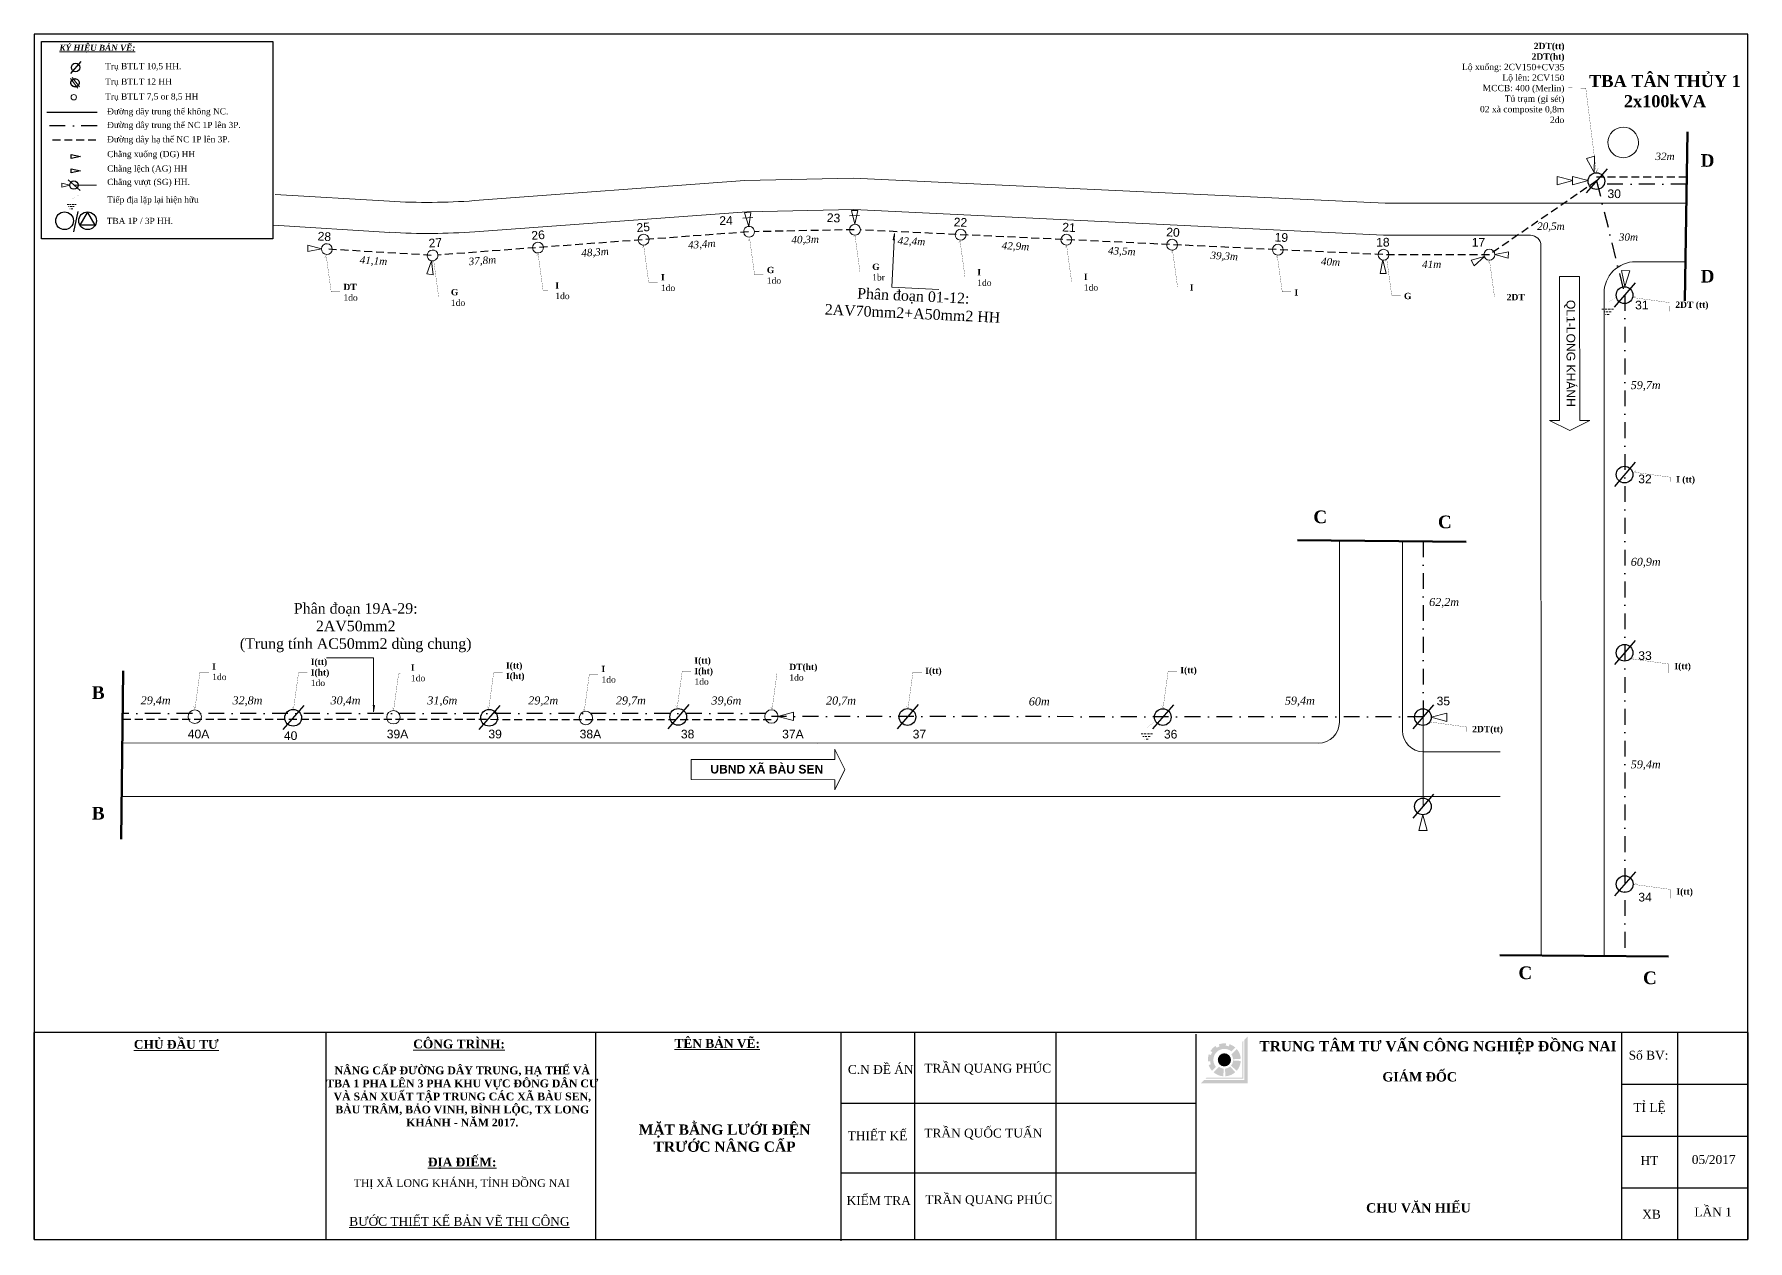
# Model space of a CAD drawing. Header units: metres. Extents: x 429925 to 893472, y 1245258 to 2552490.
# Drawn here: x 436289 to 437102, y 1260854 to 1261426 of the extents above; entities that cross this region are included whole.
import ezdxf

# ---------------------------------------------------------------- set-up
doc = ezdxf.new("R2010")
doc.units = ezdxf.units.M
doc.linetypes.add('DASHDOT', pattern=[1, 0.5, -0.25, 0, -0.25])
doc.linetypes.add('DASHED2', pattern=[0.375, 0.25, -0.125])
doc.layers.add('duong', color=2, linetype='Continuous', lineweight=15)
doc.layers.add('duong bao', color=3, linetype='Continuous', lineweight=13)
doc.layers.add('Khung ten', color=7, linetype='Continuous')
doc.layers.add('KHUNGBANVE', color=6, linetype='Continuous')
doc.styles.get("Standard").update_dxf_attribs({"font": 'arial.ttf'})
doc.styles.add('Unicode', font='times.ttf')

# ---------------------------------------------------------------- blocks, each defined once
blk = doc.blocks.new('A$C46BF4DDC')
at = {"color": 9, "linetype": 'Continuous'}
blk.add_line((9.91, 11.46), (0, 0), dxfattribs=at)
blk.add_lwpolyline([(0.89, 5.61, -1), (8.82, 5.61, -1)], format="xyb", close=True, dxfattribs=at)
blk = doc.blocks.new('A$C09F933AC')
at = {"color": 4, "linetype": 'Continuous', "lineweight": 18}
blk.add_line((0, 2.39), (4.71, 2.39), dxfattribs=at)
blk.add_lwpolyline([(2.25, 6.51), (0.75, 0), (3.73, 0), (2.25, 6.51)], dxfattribs=at)
blk = doc.blocks.new('A$C7B825D87')
at = {"layer": 'duong bao', "color": 1, "linetype": 'DASHED2', "lineweight": 20, "ltscale": 4}
for p, q in [((1.21, 2.48), (7.13, 2.48)), ((2.41, 1.31), (5.91, 1.31)), ((3.34, 0), (4.99, 0))]:
    blk.add_line(p, q, dxfattribs=at)
at = {"layer": 'duong bao', "color": 1, "linetype": 'DASHED2', "lineweight": 20, "ltscale": 4, "const_width": 0.0325}
blk.add_lwpolyline([(0.01, 8.11), (4.17, 5.43), (4.17, 2.48)], dxfattribs=at)
blk = doc.blocks.new('A$C6542344A')
at = {"color": 9, "linetype": 'Continuous'}
for p, q in [((7.5, 9.8), (0, 1.2)), ((8.7, 8.6), (1.3, 0))]:
    blk.add_line(p, q, dxfattribs=at)
for points in [[(0.3, 4.9, -1), (8.2, 4.9, -1)], [(4.3, 1, -1), (4.3, 8.9, -1)]]:
    blk.add_lwpolyline(points, format="xyb", close=True, dxfattribs=at)

msp = doc.modelspace()

# ---------------------------------------------------------------- hatches: boundary and pattern name
at = {"layer": 'duong bao', "lineweight": 50, "ltscale": 2}
h = msp.add_hatch(color=256, dxfattribs=at)
h.paths.add_polyline_path([(436307.81, 1261400.99, -1), (436308.58, 1261404.88, -1)], flags=17)
h.paths.add_polyline_path([(436308.58, 1261404.88, 1), (436307.81, 1261400.99, 1)], flags=17)
at = {"layer": 'Khung ten'}
h = msp.add_hatch(color=160, dxfattribs=at)
h.paths.add_polyline_path([(436864.46, 1260950.74), (436862.9, 1260949.17), (436862.9, 1260930.19), (436843.91, 1260930.19), (436842.35, 1260928.63), (436864.46, 1260928.63)])
h.paths.add_polyline_path([(436862.38, 1260948.65), (436861.85, 1260948.13), (436861.85, 1260931.23), (436844.95, 1260931.23), (436844.43, 1260930.71), (436862.38, 1260930.71)], flags=17)
for color, points in [(160, [(436858.55, 1260945.57, 0.10032), (436855.85, 1260947.11), (436855.53, 1260946.12, 0.055263), (436854.07, 1260946.43), (436854.17, 1260947.46, 0.110865), (436850.77, 1260947.04), (436851.12, 1260946.06, 0.055263), (436849.78, 1260945.41), (436849.22, 1260946.29, 0.110865), (436846.8, 1260943.87), (436847.68, 1260943.31, 0.055263), (436847.02, 1260941.97), (436846.04, 1260942.32, 0.110865), (436845.62, 1260938.92), (436846.66, 1260939.02, 0.055263), (436846.97, 1260937.56), (436845.98, 1260937.23, 0.10032), (436847.52, 1260934.53), (436849.37, 1260936.38, -0.904534), (436856.7, 1260943.72)]), (1, [(436856.53, 1260939.68, 1), (436850.28, 1260939.68, 1)])]:
    msp.add_hatch(color=color, dxfattribs=at).paths.add_polyline_path(points)
h = msp.add_hatch(color=104, dxfattribs=at)
h.paths.add_polyline_path([(436859.29, 1260944.83), (436856.7, 1260942.24, -0.149436), (436857.56, 1260939.96), (436861.2, 1260940.2, 0.16445)])
h.paths.add_polyline_path([(436861.2, 1260939.16), (436857.56, 1260939.4, -0.16445), (436856.54, 1260936.94), (436859.29, 1260934.53, 0.16445)])
h.paths.add_polyline_path([(436858.55, 1260933.8), (436856.15, 1260936.54, -0.16445), (436853.68, 1260935.52), (436853.93, 1260931.88, 0.16445)])
h.paths.add_polyline_path([(436852.88, 1260931.88), (436853.13, 1260935.52, -0.149436), (436850.85, 1260936.39), (436848.26, 1260933.8, 0.16445)])

# ---------------------------------------------------------------- linework, layer by layer
at = {"color": 1, "lineweight": 30, "ltscale": 15}
msp.add_line((436318.68, 1261388.94), (436294.84, 1261388.94), dxfattribs=at)
at = {"color": 1, "linetype": 'DASHDOT', "lineweight": 30, "ltscale": 15}
for p, q in [((436318.68, 1261382.48), (436294.84, 1261382.48)), ((437029.97, 1261356.45), (437043.33, 1261302.37)), ((437072.67, 1261354.92), (437029.97, 1261354.94)), ((437043.33, 1261302.37), (437043.4, 1260988.8)), ((436947.73, 1261185.54), (436947.71, 1261102.32)), ((436635.66, 1261103.84), (436330.83, 1261103.91)), ((436947.71, 1261102.32), (436638.55, 1261102.48))]:
    msp.add_line(p, q, dxfattribs=at)
at = {"color": 5, "linetype": 'DASHED2', "lineweight": 30, "ltscale": 15}
for p, q in [((436297.51, 1261375.97), (436318.71, 1261375.97)), ((437029.97, 1261356.45), (436979.11, 1261321.46)), ((437072.72, 1261358.22), (437029.97, 1261358.23)), ((436627.66, 1261332.27), (436480.34, 1261321.29)), ((436677.78, 1261333.29), (436630.55, 1261332.35)), ((436928.52, 1261321.47), (436680.74, 1261333.18)), ((436477.19, 1261321.13), (436427.65, 1261324.1)), ((436979.11, 1261321.46), (436929.1, 1261321.45)), ((436638.42, 1261100.95), (436330.8, 1261101.03))]:
    msp.add_line(p, q, dxfattribs=at)
at = {"color": 4, "linetype": 'Continuous', "lineweight": 18}
for p, q in [((436497.71, 1261347.07), (436625.85, 1261356.63)), ((436625.85, 1261356.63), (436677.29, 1261357.71)), ((436677.29, 1261357.71), (436929.68, 1261345.86)), ((436403.19, 1261350.03), (436457.45, 1261346.78)), ((436929.68, 1261345.86), (437072.53, 1261345.9)), ((436497.83, 1261332.31), (436626.95, 1261341.82)), ((436626.95, 1261341.82), (436677.59, 1261342.82)), ((436677.59, 1261342.82), (436928.96, 1261330.75)), ((436402.29, 1261335.42), (436457.57, 1261332.05)), ((436928.96, 1261330.75), (436998.58, 1261330.69)), ((437003.58, 1261325.7), (437003.66, 1260989.11)), ((437048.49, 1261318.12), (437072.11, 1261318.12)), ((436695.72, 1261305.98), (436718, 1261304.93)), ((437012.42, 1261311.17), (437012.44, 1261242.9)), ((437021.96, 1261242.91), (437021.94, 1261311.17)), ((437033.49, 1261303.12), (437033.56, 1260988.87)), ((437012.44, 1261242.9), (437007.67, 1261242.9)), ((437007.67, 1261242.9), (437017.2, 1261238.14)), ((437017.2, 1261238.14), (437026.72, 1261242.91)), ((437026.72, 1261242.91), (437021.96, 1261242.91)), ((436907.98, 1261185.87), (436907.96, 1261099.83)), ((436937.89, 1261185.62), (436937.87, 1261095.75)), ((436449.75, 1261130.31), (436427.45, 1261130.31)), ((436660.29, 1261089.9), (436330.67, 1261089.98)), ((436897.96, 1261089.83), (436330.67, 1261089.97)), ((436668.68, 1261087.07), (436668.68, 1261084.69)), ((436673.44, 1261077.3), (436668.68, 1261086.82)), ((436984.25, 1261085.73), (436947.87, 1261085.74)), ((436668.67, 1261067.77), (436673.44, 1261077.3)), ((436600.41, 1261072.55), (436668.68, 1261072.53)), ((436668.68, 1261072.53), (436668.67, 1261067.77)), ((436984.25, 1261064.5), (436330.36, 1261064.5))]:
    msp.add_line(p, q, dxfattribs=at)
at = {"color": 7, "linetype": 'Continuous'}
msp.add_line((436309.59, 1261342), (436307.51, 1261332.23), dxfattribs=at)
at = {"color": 9, "linetype": 'Continuous'}
msp.add_lwpolyline([(436288.86, 1260854.45), (437101.66, 1260854.45), (437101.66, 1261425.95), (436288.86, 1261425.95)], close=True, dxfattribs=at)
at = {"color": 7, "linetype": 'Continuous'}
for points in [[(436292.32, 1261422.61), (436402.03, 1261422.61), (436402.03, 1261329.03), (436292.32, 1261329.03)], [(436306.39, 1261369), (436310.78, 1261368.05), (436306.39, 1261367.1)], [(436306.39, 1261362.16), (436310.78, 1261361.21), (436306.39, 1261360.26)], [(436310.71, 1261335.48), (436314.17, 1261341.48), (436317.63, 1261335.48)]]:
    msp.add_lwpolyline(points, close=True, dxfattribs=at)
at = {"color": 9, "linetype": 'Continuous'}
for points in [[(436307.81, 1261400.99, -1), (436308.58, 1261404.88, -1)], [(436310.14, 1261402.55, -1), (436306.25, 1261403.32, -1)]]:
    msp.add_lwpolyline(points, format="xyb", close=True, dxfattribs=at)
at = {"color": 4, "linetype": 'Continuous', "lineweight": 18}
for points in [[(436306.31, 1261396.11, -1), (436308.89, 1261396.11, -1)], [(437035.35, 1261374.65, -1), (437049.85, 1261374.71, -1)], [(436675.58, 1261333.25, -1), (436680.74, 1261333.35, -1)], [(436575.33, 1261328.37, -1), (436580.47, 1261328.75, -1)], [(436625.39, 1261332.11, -1), (436630.54, 1261332.49, -1)], [(436725.73, 1261331.05, -1), (436730.89, 1261330.81, -1)], [(436775.88, 1261328.68, -1), (436781.04, 1261328.44, -1)], [(436826.03, 1261326.31, -1), (436831.18, 1261326.07, -1)], [(436425.08, 1261324.25, -1), (436430.23, 1261323.94, -1)], [(436475.2, 1261320.9, -1), (436480.34, 1261321.29, -1)], [(436525.26, 1261324.64, -1), (436530.41, 1261325.02, -1)], [(436876.18, 1261323.94, -1), (436881.33, 1261323.7, -1)], [(436926.32, 1261321.45, -1), (436931.48, 1261321.45, -1)], [(436976.53, 1261321.46, -1), (436981.69, 1261321.46, -1)], [(436368.2, 1261102.39, -1), (436361.8, 1261102.4, -1)], [(436462.43, 1261102.13, -1), (436456.03, 1261102.14, -1)], [(436553.72, 1261101.78, -1), (436547.33, 1261101.78, -1)], [(436641.75, 1261102.47, -1), (436635.36, 1261102.48, -1)]]:
    msp.add_lwpolyline(points, format="xyb", close=True, dxfattribs=at)
for points in [[(437028.88, 1261360.37), (437029.03, 1261368.09), (437025.16, 1261367.13)], [(436305.69, 1261354.44), (436301.96, 1261353.45), (436301.96, 1261355.44)], [(437018.72, 1261356.56), (437011.27, 1261358.55), (437011.27, 1261354.57)], [(437026.05, 1261356.56), (437018.59, 1261358.55), (437018.6, 1261354.57)], [(437043.42, 1261306.41), (437045.75, 1261313.77), (437041.77, 1261313.95)], [(437012.42, 1261311.17), (437012.44, 1261242.9), (437007.67, 1261242.9), (437017.2, 1261238.14), (437026.72, 1261242.91), (437021.96, 1261242.91), (437021.94, 1261311.17)], [(436641.63, 1261102.52), (436649.08, 1261104.51), (436649.08, 1261100.52)], [(436951.52, 1261102.11), (436958.97, 1261104.1), (436958.97, 1261100.11)], [(436600.41, 1261072.55), (436668.68, 1261072.53), (436668.67, 1261067.77), (436673.44, 1261077.3), (436668.68, 1261086.82), (436668.68, 1261082.06), (436600.42, 1261082.08)], [(436947.59, 1261055.87), (436949.58, 1261048.42), (436945.6, 1261048.42)]]:
    msp.add_lwpolyline(points, close=True, dxfattribs=at)
at = {"color": 7, "linetype": 'Continuous'}
for points in [[(436299.03, 1261337.52, -1), (436307.42, 1261337.55, -1)], [(436309.96, 1261337.52, -1), (436318.35, 1261337.55, -1)]]:
    msp.add_lwpolyline(points, format="xyb", close=True, dxfattribs=at)
at = {"color": 4, "linetype": 'Continuous', "lineweight": 18}
for points in [[(436697.12, 1261328.48), (436696.35, 1261328.52), (436696.93, 1261331.55), (436695.72, 1261305.98)], [(436425.14, 1261324.27), (436418.68, 1261325.96), (436418.59, 1261322.97), (436425.14, 1261324.27)], [(436976.87, 1261320.6), (436971.88, 1261316.16), (436970.44, 1261318.78), (436976.87, 1261320.6)], [(436981.63, 1261321.49), (436988.18, 1261322.78), (436988.09, 1261319.8), (436981.63, 1261321.49)], [(436477.37, 1261318.61), (436475.11, 1261312.32), (436478.08, 1261311.97), (436477.37, 1261318.61)], [(436928.62, 1261319.06), (436930.22, 1261312.58), (436927.23, 1261312.53), (436928.62, 1261319.06)], [(436449.42, 1261107.77), (436450.19, 1261107.77), (436449.75, 1261104.71), (436449.75, 1261130.31)]]:
    msp.add_lwpolyline(points, dxfattribs=at)
for centre, radius, start, end in [((436475.39, 1261646.24), 300, 266.57128, 274.26591), ((436475.79, 1261631.5), 300, 266.51814, 274.21277), ((436998.58, 1261325.69), 5, 0.01326, 89.96012), ((437048.49, 1261303.12), 15, 90.01326, 180.01326), ((436897.96, 1261099.83), 10, 269.98633, 359.98633), ((436947.87, 1261095.74), 10, 179.98633, 269.98633)]:
    msp.add_arc(centre, radius, start, end, dxfattribs=at)
at = {"layer": 'duong bao', "lineweight": 50, "ltscale": 2}
for p, q in [((437073.04, 1261379.63), (437071.83, 1261299.63)), ((436888.14, 1261186.03), (436968.13, 1261185.37)), ((436331.07, 1261124.21), (436330.12, 1261044.4)), ((436984.04, 1260989.26), (437064.03, 1260988.64))]:
    msp.add_line(p, q, dxfattribs=at)
at = {"layer": 'duong bao', "lineweight": 18, "ltscale": 2}
for p, q in [((436318.32, 1261354.39), (436307.73, 1261354.39)), ((436947.71, 1261102.32), (436947.7, 1261059.96))]:
    msp.add_line(p, q, dxfattribs=at)
at = {"layer": 'duong bao', "color": 4, "lineweight": 15, "ltscale": 2, "const_width": 0.1}
for points in [[(437030.75, 1261362.6), (437029.87, 1261360.3), (437024.84, 1261400.42), (437016.64, 1261400.54)], [(436627.51, 1261328.13), (436628.19, 1261329.15), (436630.55, 1261311.92), (436634.77, 1261311.9)], [(436677.48, 1261329.64), (436678.17, 1261330.67), (436680.52, 1261313.43), (436684.74, 1261313.42)], [(436727.33, 1261327.07), (436728.01, 1261328.09), (436730.37, 1261310.86), (436734.58, 1261310.85)], [(436426.66, 1261320.06), (436427.34, 1261321.08), (436429.7, 1261303.85), (436433.92, 1261303.83)], [(436527.18, 1261320.8), (436527.86, 1261321.82), (436530.22, 1261304.59), (436534.44, 1261304.57)], [(436577.28, 1261324.66), (436577.96, 1261325.68), (436580.32, 1261308.45), (436584.54, 1261308.43)], [(436777.89, 1261324.86), (436778.57, 1261325.88), (436780.93, 1261308.65), (436785.15, 1261308.63)], [(436828.15, 1261322.36), (436828.83, 1261323.38), (436831.19, 1261306.15), (436835.41, 1261306.13)], [(436877.81, 1261320.02), (436878.5, 1261321.04), (436880.86, 1261303.81), (436885.07, 1261303.79)], [(436929.75, 1261318.28), (436930.44, 1261319.3), (436932.79, 1261302.07), (436937.01, 1261302.06)], [(436477.65, 1261317.61), (436478.33, 1261318.64), (436480.69, 1261301.4), (436484.91, 1261301.39)], [(436978.48, 1261317.78), (436979.16, 1261318.8), (436981.52, 1261301.57), (436985.74, 1261301.56)], [(437048.29, 1261301.79), (437047.27, 1261301.11), (437064.5, 1261298.75), (437064.51, 1261294.54)], [(437048.7, 1261218.99), (437047.68, 1261218.31), (437064.91, 1261215.95), (437064.93, 1261211.73)], [(437047.88, 1261130.44), (437046.86, 1261129.75), (437064.09, 1261127.4), (437064.11, 1261123.18)], [(436364.42, 1261107.28), (436365.1, 1261106.26), (436367.46, 1261123.49), (436371.68, 1261123.51)], [(436411.17, 1261106.94), (436411.85, 1261105.92), (436414.21, 1261123.15), (436418.42, 1261123.16)], [(436458.67, 1261106.71), (436459.36, 1261105.69), (436461.72, 1261122.92), (436465.93, 1261122.94)], [(436503.77, 1261107.26), (436504.45, 1261106.24), (436506.81, 1261123.47), (436511.02, 1261123.49)], [(436549.09, 1261106.05), (436549.77, 1261105.03), (436552.13, 1261122.26), (436556.34, 1261122.27)], [(436593.16, 1261107.58), (436593.84, 1261106.55), (436596.2, 1261123.79), (436600.42, 1261123.8)], [(436638.18, 1261107.03), (436638.86, 1261106.01), (436641.22, 1261123.24), (436645.44, 1261123.25)], [(436702.64, 1261107.25), (436703.32, 1261106.22), (436705.68, 1261123.46), (436709.89, 1261123.47)], [(436823.67, 1261107.58), (436824.35, 1261106.55), (436826.71, 1261123.79), (436830.93, 1261123.8)], [(436951.93, 1261100.57), (436950.91, 1261099.89), (436968.14, 1261097.53), (436968.16, 1261093.31)], [(437048.83, 1261023.54), (437047.81, 1261022.86), (437065.04, 1261020.5), (437065.06, 1261016.28)]]:
    msp.add_lwpolyline(points, dxfattribs=at)
at = {"layer": 'KHUNGBANVE', "color": 2}
for p, q in [((436288.86, 1260854.45), (436288.86, 1260952.61)), ((437101.66, 1260952.61), (436288.86, 1260952.61)), ((436427.35, 1260854.9), (436427.35, 1260952.76)), ((436555.2, 1260854.45), (436555.2, 1260952.61)), ((436671.65, 1260853.93), (436671.65, 1260952.61)), ((436706.55, 1260854.15), (436706.55, 1260952.61)), ((436773.63, 1260854.45), (436773.63, 1260952.31)), ((436840.09, 1260854.45), (436840.09, 1260951.79)), ((437042.02, 1260854.23), (437042.02, 1260952.61)), ((437068.53, 1260854.23), (437068.53, 1260952.61)), ((437101.66, 1260952.61), (437101.66, 1260854.45)), ((437101.66, 1260928.02), (437042.02, 1260928.02)), ((436840.09, 1260918.97), (436671.65, 1260918.97)), ((437101.66, 1260903.42), (437042.02, 1260903.42)), ((436840.09, 1260885.91), (436671.65, 1260885.91)), ((437101.66, 1260878.83), (437042.02, 1260878.83)), ((436288.86, 1260854.45), (437101.66, 1260854.45))]:
    msp.add_line(p, q, dxfattribs=at)

# ---------------------------------------------------------------- block references
at = {"color": 4, "linetype": 'Continuous', "lineweight": 18, "yscale": 0.5, "zscale": 0.5}
for p, xscale, rotation in [((436306.03, 1261407.4), 0.5000000000041764, 359.9423113320694), ((436304.87, 1261356.87), 0.5000000000211088, 269.9863334116617)]:
    msp.add_blockref('A$C46BF4DDC', p, dxfattribs=dict(at, xscale=xscale, rotation=rotation))
at = {"color": 4, "linetype": 'Continuous', "lineweight": 18}
for p, rotation in [((437025.02, 1261350.72), 0.01326169984186067), ((437038.37, 1261296.64), 0.01326169984186067), ((437038.39, 1261211.56), 0.01326169984186067), ((437038.41, 1261127.09), 0.01326169984186067), ((436589.48, 1261096.68), 359.98633341114), ((436698.22, 1261096.65), 359.98633341114), ((436819.34, 1261096.62), 359.98633341114), ((436942.75, 1261096.59), 359.98633341114), ((436406.82, 1261096.28), 359.98633341114), ((436499.76, 1261096.26), 359.98633341114), ((436942.74, 1261054.23), 359.98633341114), ((437038.44, 1261017.41), 0.01326169984186067)]:
    msp.add_blockref('A$C46BF4DDC', p, dxfattribs=dict(at, rotation=rotation))
at = {"layer": 'duong bao', "lineweight": 50, "ltscale": 2, "xscale": 0.4999999999677948, "yscale": 0.5, "zscale": 0.5, "rotation": 78.73382310779768}
msp.add_blockref('A$C6542344A', (436310.19, 1261400.36), dxfattribs=at)
at = {"layer": 'duong bao', "lineweight": 50, "ltscale": 2, "xscale": -0.8000000000029104, "yscale": 0.7999999999883585, "zscale": 0.8}
msp.add_blockref('A$C7B825D87', (436309.78, 1261343.24), dxfattribs=at)
at = {"layer": 'duong bao', "lineweight": 50, "ltscale": 2}
for p, rotation in [((436629.45, 1261341.54), 184.8159426878879), ((436680.21, 1261342.44), 181.2548004022362)]:
    msp.add_blockref('A$C09F933AC', p, dxfattribs=dict(at, rotation=rotation))
at = {"layer": 'duong bao', "lineweight": 50, "ltscale": 2, "xscale": -1}
for p in [(437039.24, 1261293.08), (436820.59, 1261091.77)]:
    msp.add_blockref('A$C7B825D87', p, dxfattribs=at)

# ---------------------------------------------------------------- texts
at = {"color": 4, "linetype": 'Continuous', "lineweight": 18, "insert": (436318.78, 1261419.14), "char_height": 2.867, "width": 49.2057, "attachment_point": 5}
msp.add_mtext('\\C7;\\fTimes New Roman|b1|i1|;\\H2.8669647164643;\\LKÝ HIỆU BẢN VẼ\\l\\L:\\l', dxfattribs=at)
at = {"color": 4, "linetype": 'Continuous', "lineweight": 18}
for s, insert, char_height, width, attachment_point, rotation in [('{\\fTimes New Roman|b1|i0|c0|p18;\\C7;2DT(tt)\\P2DT(ht)\\P\\fTimes New Roman|b0|i0|c0|p18;Lộ xuống: 2CV150+CV35\\PLộ lên: 2CV150\\PMCCB: 400 (Merlin) \\PTủ trạm (gỉ sét)\\P02 xà composite 0,8m\\P2do}', (437014.71, 1261402.85), 3, 71.5508, 6, 359.82333), ('{\\fTimes New Roman|b1|i0|c0|p18;\\C7;TBA TÂN THỦY 1\\P2x100kVA}', (437062.4, 1261398.94), 5.7341, 87, 5, 0.01326), ('{\\fTimes New Roman|b0|i1|c0|p18;\\C7;32m}', (437062.43, 1261368.04), 3.5, 22.4014, 5, 0.01326), ('{\\fTimes New Roman|b1|i0|c0|p18;\\C7;D}', (437082.58, 1261366.11), 6, 22.4014, 5, 359.89343), ('{\\fArial Unicode MS|b0|i0|c0|p34;\\H1x;\\C7;30}', (437038.33, 1261350.32), 4.1093, 22.225, 5, 0.01326), ('{\\fArial Unicode MS|b0|i0|c0|p34;\\C7;25}', (436577.72, 1261334.45), 4.1093, 22.225, 5, 4.26591), ('{\\fArial Unicode MS|b0|i0|c0|p34;\\C7;24}', (436617.01, 1261337.66), 4.1093, 22.225, 5, 1.14647), ('{\\fArial Unicode MS|b0|i0|c0|p34;\\C7;23}', (436668.01, 1261338.87), 4.1093, 22.225, 5, 357.29353), ('{\\fArial Unicode MS|b0|i0|c0|p34;\\C7;22}', (436728.22, 1261336.83), 4.1093, 22.225, 5, 357.29353), ('{\\fArial Unicode MS|b0|i0|c0|p34;\\C7;21}', (436779.7, 1261334.4), 4.1093, 22.225, 5, 357.29353), ('{\\fTimes New Roman|b0|i1|c0|p18;\\C7;20,5m}', (437008.3, 1261334.56), 3.5, 22.4014, 5, 0.01326), ('{\\fArial Unicode MS|b0|i0|c0|p34;\\C7;28}', (436426.47, 1261330.07), 4.1093, 22.225, 5, 356.57128), ('{\\fArial Unicode MS|b0|i0|c0|p34;\\C7;27}', (436479.11, 1261327.1), 4.1093, 22.225, 5, 4.26591), ('{\\fArial Unicode MS|b0|i0|c0|p34;\\C7;26}', (436527.87, 1261330.73), 4.1093, 22.225, 5, 4.26591), ('{\\fTimes New Roman|b0|i1|c0|p18;\\C7;43,4m}', (436605.5, 1261326.04), 3.5, 22.4014, 5, 4.26591), ('{\\fTimes New Roman|b0|i1|c0|p18;\\C7;40,3m}', (436654.55, 1261328.26), 3.5, 22.4014, 5, 1.14647), ('{\\fTimes New Roman|b0|i1|c0|p18;\\C7;42,4m}', (436704.97, 1261327.46), 3.5, 22.4014, 5, 357.29353), ('{\\fTimes New Roman|b0|i1|c0|p18;\\C7;42,9m}', (436754.28, 1261325.13), 3.5, 22.4014, 5, 357.29353), ('{\\fArial Unicode MS|b0|i0|c0|p34;\\C7;20}', (436829.03, 1261332.06), 4.1093, 22.225, 5, 357.29353), ('{\\fArial Unicode MS|b0|i0|c0|p34;\\C7;19}', (436880.43, 1261329.63), 4.1093, 22.225, 5, 357.29353), ('{\\fArial Unicode MS|b0|i0|c0|p34;\\C7;18}', (436928.6, 1261327.34), 4.1093, 22.225, 5, 0.01326), ('{\\fArial Unicode MS|b0|i0|c0|p34;\\C7;17}', (436973.95, 1261327.35), 4.1093, 22.225, 5, 0.01326), ('{\\fTimes New Roman|b0|i1|c0|p18;\\C7;30m}', (437045.07, 1261329.78), 3.5, 22.4014, 5, 0.01326), ('{\\fTimes New Roman|b0|i1|c0|p18;\\C7;41,1m}', (436449.76, 1261318.2), 3.5, 22.4014, 5, 356.57128), ('{\\fTimes New Roman|b0|i1|c0|p18;\\C7;37,8m}', (436501.44, 1261318.28), 3.5, 22.4014, 5, 4.26591), ('{\\fTimes New Roman|b0|i1|c0|p18;\\C7;48,3m}', (436554.88, 1261322.27), 3.5, 22.4014, 5, 4.26591), ('{\\fTimes New Roman|b0|i1|c0|p18;\\C7;43,5m}', (436804.71, 1261322.75), 3.5, 22.4014, 5, 357.29353), ('{\\fTimes New Roman|b0|i1|c0|p18;\\C7;39,3m}', (436853.32, 1261320.45), 3.5, 22.4014, 5, 357.29353), ('{\\fTimes New Roman|b0|i1|c0|p18;\\C7;40m}', (436903.76, 1261318.07), 3.5, 22.4014, 5, 357.29353), ('{\\fTimes New Roman|b1|i0|c0|p18;\\C7;I\\P\\fTimes New Roman|b0|i0|c0|p18;1do}', (436586.12, 1261308.21), 3, 24.4669, 4, 359.90031), ('{\\fTimes New Roman|b1|i0|c0|p18;\\C7;G\\P\\fTimes New Roman|b0|i0|c0|p18;1do}', (436636.36, 1261311.68), 3, 24.4669, 4, 359.90031), ('{\\fTimes New Roman|b1|i0|c0|p18;\\C7;G\\P\\fTimes New Roman|b0|i0|c0|p18;1br}', (436686.33, 1261313.2), 3, 24.4669, 4, 359.90031), ('{\\fTimes New Roman|b1|i0|c0|p18;\\C7;I\\P\\fTimes New Roman|b0|i0|c0|p18;1do}', (436736.17, 1261310.63), 3, 24.4669, 4, 359.90031), ('{\\fTimes New Roman|b1|i0|c0|p18;\\C7;I\\P\\fTimes New Roman|b0|i0|c0|p18;1do}', (436786.74, 1261308.42), 3, 24.4669, 4, 359.90031), ('{\\fTimes New Roman|b0|i1|c0|p18;\\C7;41m}', (436951.73, 1261316.89), 3.5, 22.4014, 5, 0.01326), ('{\\fTimes New Roman|b1|i0|c0|p18;\\C7;D}', (437082.58, 1261311.25), 6, 22.4014, 5, 359.89343), ('{\\fTimes New Roman|b1|i0|c0|p18;\\C7;DT\\P\\fTimes New Roman|b0|i0|c0|p18;1do}', (436435.5, 1261303.62), 3, 24.4669, 4, 359.90031), ('{\\fTimes New Roman|b1|i0|c0|p18;\\C7;G\\P\\fTimes New Roman|b0|i0|c0|p18;1do}', (436486.5, 1261301.17), 3, 24.4669, 4, 359.90031), ('{\\fTimes New Roman|b1|i0|c0|p18;\\C7;I\\P\\fTimes New Roman|b0|i0|c0|p18;1do}', (436536.02, 1261304.36), 3, 24.4669, 4, 359.90031), ('{\\fTimes New Roman|b0|i0|c0|p18;\\C7;Phân đoạn 01-12:\\P2AV70mm2+A50mm2 HH}', (436705.66, 1261297.71), 5, 86.625, 5, 357.29353), ('{\\fTimes New Roman|b1|i0|c0|p18;\\C7;I}', (436836.99, 1261305.92), 3, 24.4669, 4, 359.90031), ('{\\fTimes New Roman|b1|i0|c0|p18;\\C7;I}', (436886.66, 1261303.58), 3, 24.4669, 4, 359.90031), ('{\\fTimes New Roman|b1|i0|c0|p18;\\C7;G}', (436938.6, 1261301.84), 3, 24.4669, 4, 359.90031), ('{\\fTimes New Roman|b1|i0|c0|p18;\\C7;2DT}', (436987.32, 1261301.34), 3, 24.4669, 4, 359.90031), ('\\C7;\\fArial Unicode MS|b0|i0|;\\H4.1092942200601;QL1-LONG KHÁNH', (437017.19, 1261274.65), 4.1093, 73.025, 5, 270.01326), ('{\\fArial Unicode MS|b0|i0|c0|p34;\\C7;31}', (437048.24, 1261297.53), 4.1093, 14.9029, 4, 0.01326), ('{\\fTimes New Roman|b1|i0|c0|p18;\\C7;2DT (tt)}', (437067.31, 1261297.25), 3, 24.4669, 4, 0.09969), ('{\\fTimes New Roman|b0|i1|c0|p18;\\C7;59,7m}', (437053.24, 1261259.17), 3.8, 22.4014, 5, 0.01326), ('{\\fArial Unicode MS|b0|i0|c0|p34;\\C7;32}', (437049.73, 1261215.09), 4.1093, 14.9029, 4, 0.01326), ('{\\fTimes New Roman|b1|i0|c0|p18;\\C7;I (tt)}', (437067.72, 1261214.45), 3, 24.4669, 4, 0.09969), ('{\\fTimes New Roman|b1|i0|c0|p18;\\C7;C}', (436898.89, 1261197.1), 6, 22.4014, 5, 359.89343), ('{\\fTimes New Roman|b1|i0|c0|p18;\\C7;C}', (436957.99, 1261194.7), 6, 22.4014, 5, 359.89343), ('{\\fTimes New Roman|b0|i1|c0|p18;\\C7;60,9m}', (437053.26, 1261175.38), 3.8, 22.4014, 5, 0.01326), ('{\\fTimes New Roman|b0|i1|c0|p18;\\C7;62,2m}', (436957.62, 1261156.32), 3.8, 22.4014, 5, 359.98633), ('{\\fTimes New Roman|b0|i0|c0|p18;\\C7;Phân đoạn 19A-29:\\P2AV50mm2\\P(Trung tính AC50mm2 dùng chung)}', (436441.33, 1261144.58), 5, 115.2718, 5, 359.98633), ('{\\fArial Unicode MS|b0|i0|c0|p34;\\C7;33}', (437049.75, 1261131.32), 4.1093, 14.9029, 4, 0.01326), ('{\\fTimes New Roman|b1|i0|c0|p18;\\C7;I\\P\\fTimes New Roman|b0|i0|c0|p18;1do}', (436373.26, 1261123.72), 3, 24.4669, 4, 0.09969), ('{\\fTimes New Roman|b1|i0|c0|p18;\\C7;I(tt)\\PI(ht)\\P\\fTimes New Roman|b0|i0|c0|p18;1do}', (436420.01, 1261123.38), 3, 24.4669, 4, 0.09969), ('{\\fTimes New Roman|b1|i0|c0|p18;\\C7;I\\P\\fTimes New Roman|b0|i0|c0|p18;1do}', (436467.52, 1261123.16), 3, 24.4669, 4, 0.09969), ('{\\fTimes New Roman|b1|i0|c0|p18;\\C7;I(tt)\\PI(ht)}', (436512.61, 1261123.7), 3, 24.4669, 4, 0.09969), ('{\\fTimes New Roman|b1|i0|c0|p18;\\C7;I\\P\\fTimes New Roman|b0|i0|c0|p18;1do}', (436557.93, 1261122.49), 3, 24.4669, 4, 0.09969), ('{\\fTimes New Roman|b1|i0|c0|p18;\\C7;I(tt)\\PI(ht)\\P\\fTimes New Roman|b0|i0|c0|p18;1do}', (436602, 1261124.02), 3, 24.4669, 4, 0.09969), ('{\\fTimes New Roman|b1|i0|c0|p18;\\C7;DT(ht)\\P\\fTimes New Roman|b0|i0|c0|p18;1do}', (436647.02, 1261123.47), 3, 24.4669, 4, 0.09969), ('{\\fTimes New Roman|b1|i0|c0|p18;\\C7;I(tt)}', (436711.48, 1261123.69), 3, 24.4669, 4, 0.09969), ('{\\fTimes New Roman|b1|i0|c0|p18;\\C7;I(tt)}', (436832.51, 1261124.02), 3, 24.4669, 4, 0.09969), ('{\\fTimes New Roman|b1|i0|c0|p18;\\C7;I(tt) }', (437066.9, 1261125.9), 3, 24.4669, 4, 0.09969), ('{\\fTimes New Roman|b1|i0|c0|p18;\\C7;B}', (436319.21, 1261113.79), 6, 22.4014, 5, 359.89343), ('{\\fTimes New Roman|b0|i1|c0|p18;\\C7;29,4m}', (436346.45, 1261109.7), 3.8, 22.4014, 5, 359.98633), ('{\\fTimes New Roman|b0|i1|c0|p18;\\C7;32,8m}', (436390, 1261109.69), 3.8, 22.4014, 5, 359.98633), ('{\\fTimes New Roman|b0|i1|c0|p18;\\C7;30,4m}', (436436.52, 1261109.68), 3.8, 22.4014, 5, 359.98633), ('{\\fTimes New Roman|b0|i1|c0|p18;\\C7;31,6m}', (436482.42, 1261109.67), 3.8, 22.4014, 5, 359.98633), ('{\\fTimes New Roman|b0|i1|c0|p18;\\C7;29,2m}', (436530.28, 1261109.65), 3.8, 22.4014, 5, 359.98633), ('{\\fTimes New Roman|b0|i1|c0|p18;\\C7;29,7m}', (436571.87, 1261109.64), 3.8, 22.4014, 5, 359.98633), ('{\\fTimes New Roman|b0|i1|c0|p18;\\C7;39,6m}', (436617.16, 1261109.63), 3.8, 22.4014, 5, 359.98633), ('{\\fTimes New Roman|b0|i1|c0|p18;\\C7;20,7m}', (436671.55, 1261109.62), 3.8, 22.4014, 5, 359.98633), ('{\\fTimes New Roman|b0|i1|c0|p18;\\C7;60m}', (436765.59, 1261109.6), 3.8, 22.4014, 5, 359.98633), ('{\\fTimes New Roman|b0|i1|c0|p18;\\C7;59,4m}', (436889.22, 1261109.57), 3.8, 22.4014, 5, 359.98633), ('{\\fArial Unicode MS|b0|i0|c0|p34;\\C7;35}', (436954.09, 1261109.8), 4.1093, 14.9029, 4, 359.98633), ('{\\fArial Unicode MS|b0|i0|c0|p34;\\C7;40A}', (436361.68, 1261094.18), 4.1093, 14.9029, 4, 359.98633), ('{\\fArial Unicode MS|b0|i0|c0|p34;\\C7;40}', (436410.47, 1261093.4), 4.1093, 22.225, 5, 359.98633), ('{\\fArial Unicode MS|b0|i0|c0|p34;\\C7;39A}', (436456.06, 1261094.16), 4.1093, 14.9029, 4, 359.98633), ('{\\fArial Unicode MS|b0|i0|c0|p34;\\C7;39}', (436504.28, 1261094.15), 4.1093, 14.9029, 4, 359.98633), ('{\\fArial Unicode MS|b0|i0|c0|p34;\\C7;38A}', (436547.57, 1261094.14), 4.1093, 14.9029, 4, 359.98633), ('{\\fArial Unicode MS|b0|i0|c0|p34;\\C7;38}', (436595.6, 1261094.13), 4.1093, 14.9029, 4, 359.98633), ('{\\fArial Unicode MS|b0|i0|c0|p34;\\C7;37A}', (436643.63, 1261094.12), 4.1093, 14.9029, 4, 359.98633), ('{\\fArial Unicode MS|b0|i0|c0|p34;\\C7;37}', (436705.55, 1261094.1), 4.1093, 14.9029, 4, 359.98633), ('{\\fArial Unicode MS|b0|i0|c0|p34;\\C7;36}', (436824.73, 1261094.07), 4.1093, 14.9029, 4, 359.98633), ('{\\fTimes New Roman|b1|i0|c0|p18;\\C7;2DT(tt)}', (436970.95, 1261096.03), 3, 24.4669, 4, 0.09969), ('{\\fArial Unicode MS|b1|i0|c0|p34;\\H1x;\\C7;UBND XÃ BÀU SEN}', (436636.34, 1261077.47), 4.1093, 73.025, 5, 359.98633), ('{\\fTimes New Roman|b0|i1|c0|p18;\\C7;59,4m}', (437053.28, 1261079.36), 3.8, 22.4014, 5, 0.01326), ('{\\fTimes New Roman|b1|i0|c0|p18;\\C7;B}', (436319.21, 1261056.6), 6, 22.4014, 5, 359.89343), ('{\\fArial Unicode MS|b0|i0|c0|p34;\\C7;34}', (437049.77, 1261016.8), 4.1093, 14.9029, 4, 0.01326), ('{\\fTimes New Roman|b1|i0|c0|p18;\\C7;I(tt)}', (437067.85, 1261019), 3, 24.4669, 4, 0.09969), ('{\\fTimes New Roman|b1|i0|c0|p18;\\C7;C}', (436996.17, 1260980.93), 6, 22.4014, 5, 359.89343), ('{\\fTimes New Roman|b1|i0|c0|p18;\\C7;C}', (437055.27, 1260978.53), 6, 22.4014, 5, 359.89343)]:
    msp.add_mtext(s, dxfattribs=dict(at, insert=insert, char_height=char_height, width=width, attachment_point=attachment_point, rotation=rotation))
at = {"char_height": 2.9352, "attachment_point": 4}
for s, insert, width in [('{\\fTimes New Roman|b0|i0|c0|p18;\\C7;Trụ BTLT 10,5 HH.}', (436322.51, 1261410.48), 78.7288), ('{\\fTimes New Roman|b0|i0|c0|p18;\\C7;Trụ BTLT 12 HH}', (436322.51, 1261403.15), 78.7288), ('{\\fTimes New Roman|b0|i0|c0|p18;\\C7;Trụ BTLT 7,5 or 8,5 HH}', (436322.51, 1261396.12), 78.7288), ('{\\fTimes New Roman|b0|i0|c0|p18;\\H1x;\\C7;Đường dây trung thế không NC.}', (436323.45, 1261388.94), 60.7348), ('{\\fTimes New Roman|b0|i0|c0|p18;\\C7;Đường dây trung thế NC 1P lên 3P.}', (436323.45, 1261382.48), 65.0554), ('{\\fTimes New Roman|b0|i0|c0|p18;\\C7;Đường dây hạ thế NC 1P lên 3P.}', (436323.45, 1261375.72), 69.8685), ('{\\fTimes New Roman|b0|i0|c0|p18;\\C7;Chằng xuống (DG) HH}', (436323.45, 1261368.68), 67.094), ('{\\fTimes New Roman|b0|i0|c0|p18;\\C7;Chằng lệch (AG) HH}', (436323.45, 1261361.84), 67.094), ('{\\fTimes New Roman|b0|i0|c0|p18;\\C7;Chằng vượt (SG) HH.}', (436323.45, 1261355.47), 67.094), ('{\\fTimes New Roman|b0|i0|c0|p18;\\C7;Tiếp địa lặp lại hiện hữu}', (436323.45, 1261347.1), 67.094), ('{\\fTimes New Roman|b0|i0|c0|p18;\\C7;TBA 1P / 3P HH.}', (436323.23, 1261337.44), 74)]:
    msp.add_mtext(s, dxfattribs=dict(at, insert=insert, width=width))
at = {"layer": 'duong', "attachment_point": 2, "style": 'Unicode'}
for s, insert, char_height, width in [('{\\fTimes New Roman|b1|i0|c0|p18;\\LCHỦ ĐẦU TƯ}', (436356.22, 1260949.12), 4.1939, 338.0455), ('{\\fTimes New Roman|b1|i0|c0|p18;\\LCÔNG TRÌNH:}', (436490.36, 1260949.32), 4.1939, 338.0455), ('{\\fTimes New Roman|b1|i0|c0|p18;\\LTÊN BẢN VẼ:}', (436612.82, 1260949.56), 4.1939, 338.0455), ('{\\fTimes New Roman|b1|i0|c0|p18;TRUNG TÂM TƯ VẤN CÔNG NGHIỆP ĐỒNG NAI}', (436954.73, 1260948.59), 4.8561, 338.0455), ('{\\fTimes New Roman|b1|i0|c0|p18;NÂNG CẤ\\fTimes New Roman|b1|i0|c163|p18;P ĐƯ\\fTimes New Roman|b1|i0|c0|p18;ỜNG DÂY TRUNG, HẠ THẾ VÀ TBA 1 PHA LÊN 3 PHA KHU VỰ\\fTimes New Roman|b1|i0|c163|p18;C ĐÔNG DÂN CƯ VÀ S\\fTimes New Roman|b1|i0|c0|p18;ẢN XUẤT TẬP TRUNG CÁC XÃ BÀU SEN, BÀU TRÂM, BẢO VINH, BÌNH LỘ\\fTimes New Roman|b1|i0|c163|p18;C, TX LONG KHÁNH - NĂM \\fTimes New Roman|b1|i0|c0|p18;2017.}', (436491.9, 1260936.54), 3.70861, 130.2593), ('C.N ĐỀ ÁN', (436690.39, 1260937.23), 4.194, 338.0455), ('TRẦN QUANG PHÚC', (436741.15, 1260937.82), 4.1939, 338.0455), ('Số BV:', (437054.61, 1260943.98), 4.194, 338.0455), ('{\\fTimes New Roman|b1|i0|c0|p18;GIÁM ĐỐC}', (436946.06, 1260933.85), 4.4146, 338.0455), ('TỈ LỆ', (437055.08, 1260919.19), 4.194, 338.0455), ('{\\fTimes New Roman|b1|i0|c163|p18;MẶT \\fTimes New Roman|b1|i0|c0|p18;BẰNG\\fTimes New Roman|b1|i0|c163|p18; \\fTimes New Roman|b1|i0|c0|p18;LƯỚI ĐIỆN TRƯỚC NÂNG CẤP}', (436616.31, 1260909.05), 4.85606, 83.9957), ('THIẾT KẾ', (436688.86, 1260905.77), 4.194, 338.0455), ('TRẦN QUỐC TUẤN', (436739.06, 1260907.07), 4.1939, 338.0455), ('{\\fTimes New Roman|b1|i0|c0|p18;\\LĐỊA ĐIẾM:}', (436491.82, 1260893.33), 4.1939, 128.0996), ('HT', (437055.05, 1260894.03), 4.194, 338.0455), ('05/2017', (437085.52, 1260894.51), 4.194, 338.0455), ('THỊ XÃ LONG KHÁNH, TỈNH ĐỒNG NAI', (436491.62, 1260883.11), 3.7086, 129.5413), ('KIỂM TRA', (436689.44, 1260875.07), 4.194, 338.0455), ('TRẦN QUANG PHÚC', (436741.66, 1260875.51), 4.1939, 338.0455), ('{\\fTimes New Roman|b1|i0|c0|p18;CHU VĂN HIẾU}', (436945.46, 1260871.72), 4.4146, 338.0455), ('{\\LBƯỚC THIẾT KẾ BẢN VẼ THI CÔNG}', (436490.54, 1260865.18), 4.1939, 338.0455), ('XB', (437056.03, 1260868.58), 4.194, 338.0455), ('LẦN 1', (437085.25, 1260869.64), 4.194, 338.0455)]:
    msp.add_mtext(s, dxfattribs=dict(at, insert=insert, char_height=char_height, width=width))

doc.saveas('drawing.dxf')
